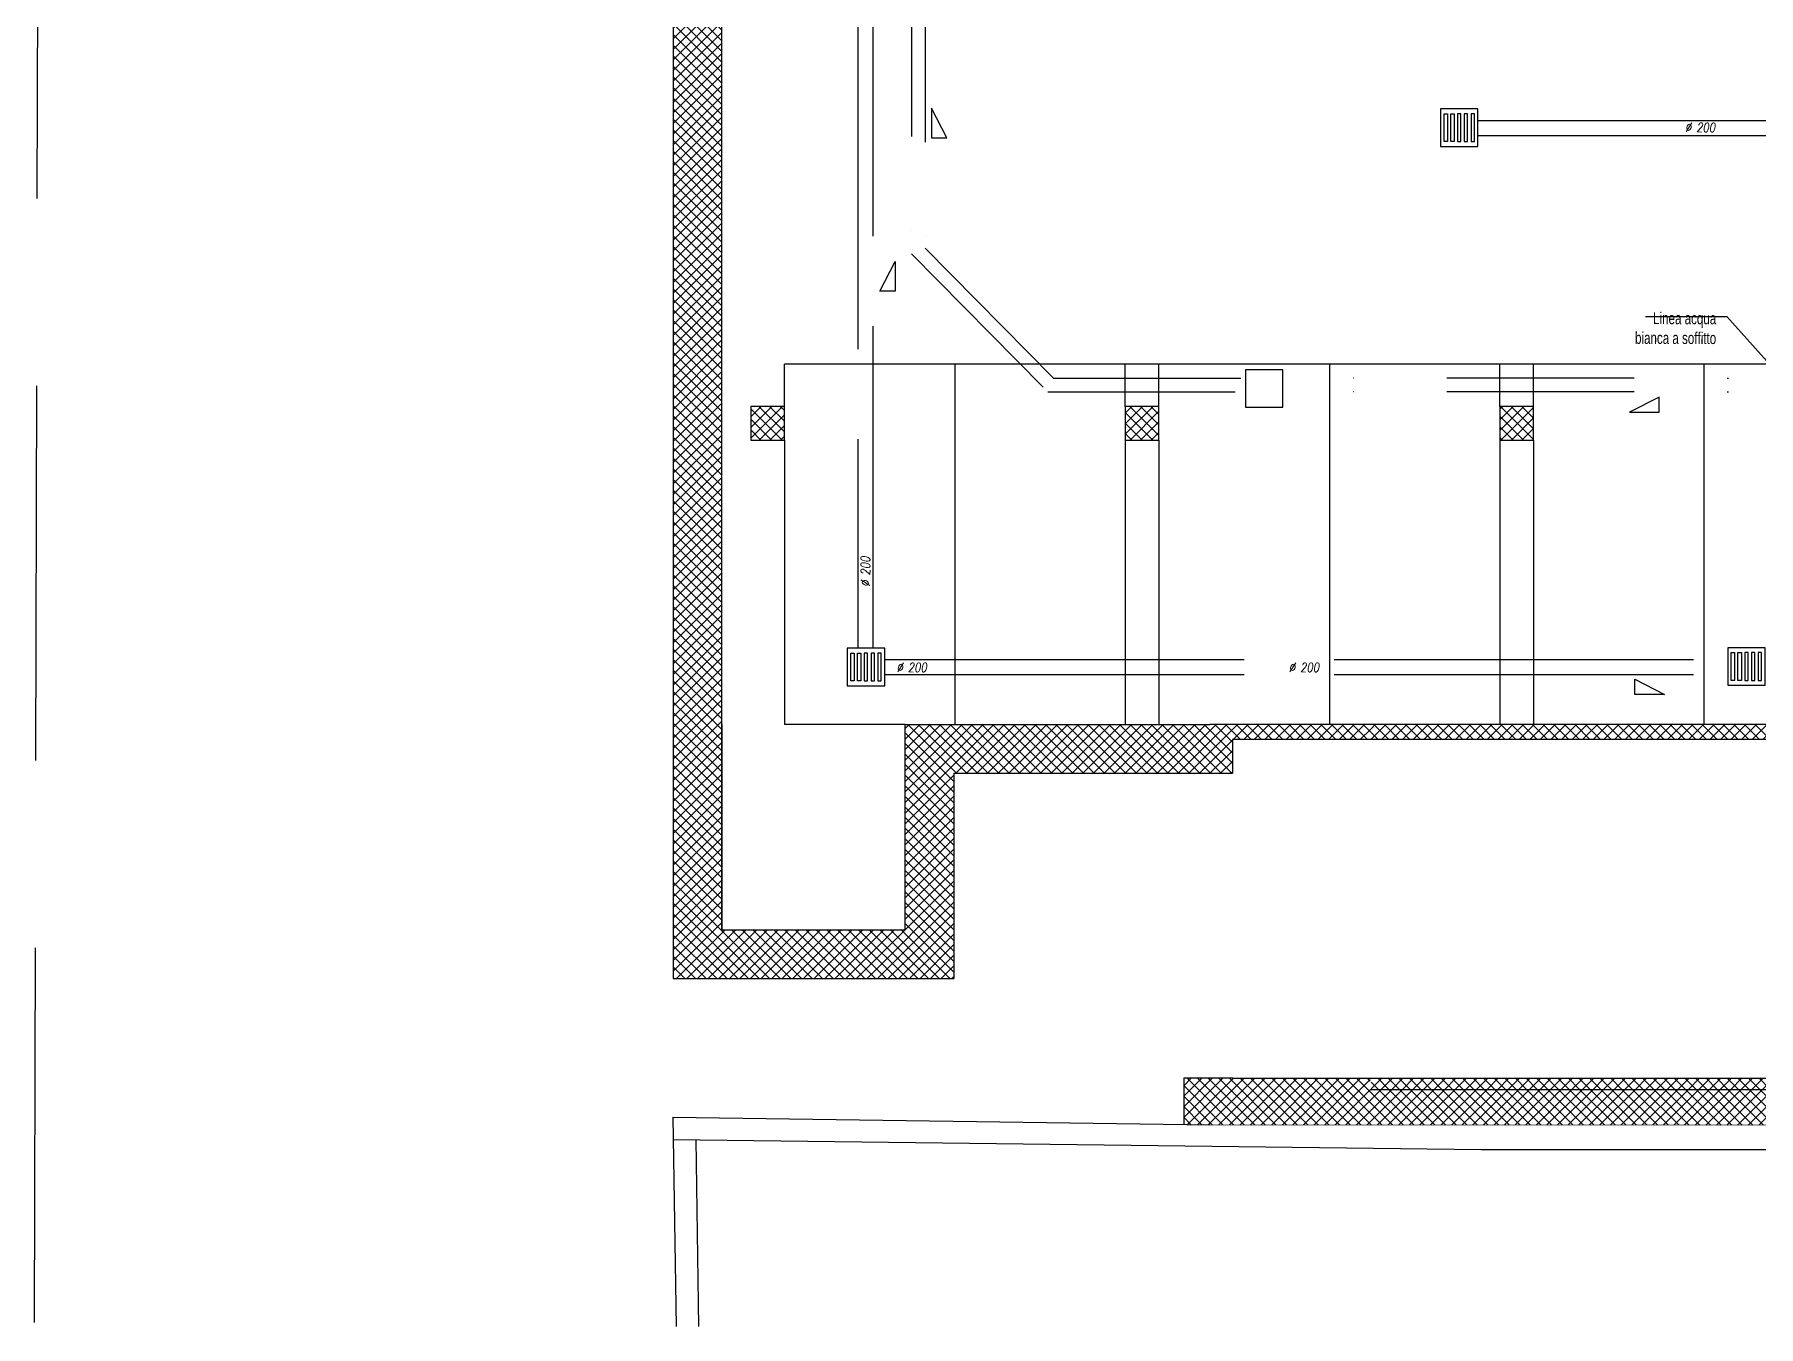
# Model space of a CAD drawing. Header units: millimetres. Extents: x 24747 to 137666, y -34589 to 43444.
# Drawn here: x 107912 to 110213, y 35857 to 37581 of the extents above; entities that cross this region are included whole.
import ezdxf

# ---------------------------------------------------------------- set-up
doc = ezdxf.new("R2010")
doc.units = ezdxf.units.MM
doc.header["$LTSCALE"] = 10
for name, pattern in [('ACAD_ISO02W100', [15, 12, -3]), ('DASHDOT2', [0.5, 0.25, -0.125, 0, -0.125]), ('HIDDEN', [0.375, 0.25, -0.125])]:
    doc.linetypes.add(name, pattern=pattern)
doc.layers.add('EPC RETINI PIANO INTERRATO DEFINITIVO', color=4, linetype='Continuous', lineweight=0)
for name, color, linetype in [('linea acqua bianca', 150, 'Continuous'), ('X_LINEE SCARICO', 1, 'Continuous'), ('X_MURI', 3, 'Continuous'), ('X_Parcheggi', 5, 'Continuous'), ('X_rilievo', 8, 'Continuous')]:
    doc.layers.add(name, color=color, linetype=linetype)
doc.styles.add('QUOTE', font='simplex.shx', dxfattribs={"width": 0.7})
doc.styles.add('testo indicazioni', font='romans.shx', dxfattribs={"width": 0.8, "oblique": 10, "height": 17.5})
pattern_1 = [(45, (115279.709, -15009.218), (-7.0710678, 7.0710678), []), (135, (115279.709, -15009.218), (-7.0710678, -7.0710678), [])]

msp = doc.modelspace()

# ---------------------------------------------------------------- hatches: boundary and pattern name
at = {"layer": 'EPC RETINI PIANO INTERRATO DEFINITIVO'}
h = msp.add_hatch(dxfattribs=at)
h.set_pattern_fill('_USER', color=256, scale=10, angle=45, style=0, double=1, pattern_type=0)
h.set_pattern_definition(pattern_1)
h.paths.add_polyline_path([(109561.02923, 36638.71022), (109561.02923, 36661.19847), (109539.31331, 36661.19847), (109539.31331, 36638.71022)], flags=25)
h.paths.add_polyline_path([(109445.92735, 36595.03996), (109510.92735, 36595.03996), (109510.92735, 36640.04076), (109695.58096, 36640.04567), (109695.58096, 36660.04567), (109480.92732, 36660.03996), (109074.27354, 36660.04005), (109074.27354, 36386.06804), (108829.40941, 36386.06804), (108829.40941, 36660.0401), (108829.43, 37652.30856), (108794.40941, 37652.30856), (108794.40941, 37620.805), (108764.40941, 37620.805), (108764.40941, 36321.06804), (109139.27354, 36321.06804), (109139.27354, 36595.04004)])
h.paths.add_polyline_path([(109510.92735, 36188.04076), (109445.92735, 36188.04076), (109445.92735, 36126.53039), (109480.92742, 36126.034), (110942.49186, 36125.08521), (110942.49186, 36173.07889), (109694.69998, 36173.04565), (109694.69998, 36188.04565)])
at = {"layer": 'EPC RETINI PIANO INTERRATO DEFINITIVO', "ltscale": 0.01}
h = msp.add_hatch(dxfattribs=at)
h.set_pattern_fill('_USER', color=256, scale=10, angle=45, style=0, double=1, pattern_type=0)
h.set_pattern_definition(pattern_1)
h.paths.add_polyline_path([(113258.35326, 37173.27657), (113228.38312, 37173.27657), (113228.38258, 37084.58911), (113258.35151, 37079.95116)])
h.paths.add_polyline_path([(113232.01525, 37083.74213), (113254.50349, 37083.74213), (113254.50349, 37105.45804), (113232.01525, 37105.45804)], flags=25)
h.paths.add_polyline_path([(113104.31946, 36483.67466), (113138.3408, 36461.16137), (113150.32479, 36479.27117), (113116.30345, 36501.78447)], flags=9)
h.paths.add_polyline_path([(113337.54915, 36494.16283), (113337.54915, 36525.3952), (113315.83323, 36525.3952), (113315.83323, 36494.16283)], flags=9)
h.paths.add_polyline_path([(112457.77594, 36971.15287), (112457.77594, 37002.38524), (112436.06002, 37002.38524), (112436.06002, 36971.15287)], flags=9)
h.paths.add_polyline_path([(112379.37728, 36995.83487), (112401.86553, 36995.83487), (112401.86553, 37017.55079), (112379.37728, 37017.55079)], flags=9)
h.paths.add_polyline_path([(112805.09865, 36995.96919), (112836.33102, 36995.96919), (112836.33102, 37017.68511), (112805.09865, 37017.68511)], flags=9)
h.paths.add_polyline_path([(110916.47337, 36954.9667), (110956.44986, 36954.9667), (110956.44986, 36976.68262), (110916.47337, 36976.68262)], flags=9)
h.paths.add_polyline_path([(110498.54596, 37172.71288), (110538.52246, 37172.71288), (110538.52246, 37194.42879), (110498.54596, 37194.42879)], flags=9)
h.paths.add_polyline_path([(112409.27785, 36910.82642), (112431.7661, 36910.82642), (112431.7661, 36932.54234), (112409.27785, 36932.54234)], flags=9)
h.paths.add_polyline_path([(108688.88644, 36769.18022), (108739.85628, 36769.04759), (108739.97093, 36813.11135), (108689.0011, 36813.24397)], flags=9)
h.paths.add_polyline_path([(109530.04155, 36043.12398), (109789.71813, 36042.44829), (109789.81696, 36080.43116), (109530.14038, 36081.10685)], flags=9)
h.paths.add_polyline_path([(112200.37282, 36511.5688), (112295.75999, 36511.3206), (112295.93957, 36580.33769), (112200.55241, 36580.58589)], flags=9)
h.paths.add_polyline_path([(109331.68959, 36466.50755), (109382.65942, 36466.37493), (109382.77408, 36510.43868), (109331.80424, 36510.5713)], flags=9)
h.paths.add_polyline_path([(109308.89113, 36525.47612), (109389.256, 36525.267), (109389.45463, 36601.60341), (109309.08976, 36601.81252)], flags=9)
h.paths.add_polyline_path([(112046.76158, 36747.48856), (112094.86944, 36761.08268), (112093.0002, 36779.55231), (112044.89234, 36765.95819)], flags=9)
h.paths.add_polyline_path([(109077.3123, 37195.94307), (109107.86392, 37195.86358), (109107.95145, 37229.5), (109077.39982, 37229.57949)], flags=9)
h.paths.add_polyline_path([(109222.24276, 36716.53919), (109265.56866, 36716.53919), (109265.56866, 36740.77313), (109222.24276, 36740.77313)], flags=9)
h.paths.add_polyline_path([(110501.27758, 36721.60621), (110544.60347, 36721.60621), (110544.60347, 36745.84015), (110501.27758, 36745.84015)], flags=9)
h.paths.add_polyline_path([(112735.25715, 36374.99823), (112901.73929, 36374.56503), (112901.91888, 36443.58212), (112735.43674, 36444.01531)], flags=9)
h.paths.add_polyline_path([(112656.13534, 37076.83985), (112779.58909, 37076.51862), (112779.76867, 37145.53571), (112656.31492, 37145.85694)], flags=9)
h.paths.add_polyline_path([(110941.72049, 37313.66768), (110986.13008, 37313.63339), (110986.14504, 37333.00724), (110941.73545, 37333.04153)], flags=9)
h.paths.add_polyline_path([(110241.17974, 36909.26725), (110271.73136, 36909.34675), (110271.64384, 36942.98317), (110241.09221, 36942.90367)], flags=9)
h.paths.add_polyline_path([(112444.08504, 36563.95501), (112615.14373, 36563.50991), (112615.3225, 36632.21267), (112444.2638, 36632.65777)], flags=9)
h.paths.add_polyline_path([(111909.49114, 36386.11775), (111952.81703, 36386.11775), (111952.81703, 36410.35169), (111909.49114, 36410.35169)], flags=9)
h.paths.add_polyline_path([(111532.12842, 37168.4621), (111553.51455, 37168.51774), (111553.45329, 37192.06324), (111532.06715, 37192.00759)], flags=9)
h.paths.add_polyline_path([(109981.72886, 37195.94307), (110012.28048, 37195.86358), (110012.36801, 37229.5), (109981.81638, 37229.57949)], flags=9)
h.paths.add_polyline_path([(112084.18046, 36219.87828), (112262.34161, 36219.4147), (112262.52057, 36288.1929), (112084.35943, 36288.65648)], flags=9)
h.paths.add_polyline_path([(110221.31335, 36695.40277), (110272.28319, 36695.27014), (110272.39784, 36739.33389), (110221.42801, 36739.46652)], flags=9)
h.paths.add_polyline_path([(110721.32693, 36695.40277), (110772.29677, 36695.27014), (110772.41143, 36739.33389), (110721.44159, 36739.46652)], flags=9)
h.paths.add_polyline_path([(111202.99166, 36762.37038), (111336.96267, 36762.02179), (111337.14164, 36830.79999), (111203.17062, 36831.14859)], flags=9)
h.paths.add_polyline_path([(111709.12671, 36755.92481), (111843.09773, 36755.57622), (111843.27669, 36824.35442), (111709.30568, 36824.70301)], flags=9)
h.paths.add_polyline_path([(108688.88644, 37013.78619), (108739.85628, 37013.65357), (108739.97093, 37057.71732), (108689.0011, 37057.84994)], flags=9)
h.paths.add_polyline_path([(110965.45518, 35971.10797), (111015.71934, 35970.97718), (111015.92041, 36048.25352), (110965.65626, 36048.38431)], flags=9)
h.paths.add_polyline_path([(111383.72425, 36386.26993), (111591.34255, 36385.7297), (111591.44138, 36423.71257), (111383.82308, 36424.2528)], flags=9)
at = {"layer": 'EPC RETINI PIANO INTERRATO DEFINITIVO'}
h = msp.add_hatch(dxfattribs=at)
h.set_pattern_fill('_USER', color=256, scale=10, angle=45, style=0, double=1, pattern_type=0)
h.set_pattern_definition(pattern_1)
h.paths.add_polyline_path([(108867.8945, 37039.80735), (108912.89261, 37039.80735), (108912.89261, 37084.80735), (108867.8945, 37084.80735)])
h.paths.add_polyline_path([(109367.8945, 37039.80735), (109412.89261, 37039.80735), (109412.89261, 37084.80735), (109367.8945, 37084.80735)])
h.paths.add_polyline_path([(109867.8945, 37039.80735), (109912.89261, 37039.80735), (109912.89261, 37084.80735), (109867.8945, 37084.80735)])
h.paths.add_polyline_path([(110367.8945, 37039.80735), (110412.89261, 37039.80735), (110412.89261, 37084.80735), (110367.8945, 37084.80735)])
h.paths.add_polyline_path([(110867.8945, 37039.94347), (110912.89261, 37039.94347), (110912.89261, 37084.94347), (110867.8945, 37084.94347)])
h.paths.add_polyline_path([(111367.8945, 37039.94347), (111412.89261, 37039.94347), (111412.89261, 37084.94347), (111367.8945, 37084.94347)])
h.paths.add_polyline_path([(111867.8945, 37039.94347), (111912.89261, 37039.94347), (111912.89261, 37084.94347), (111867.8945, 37084.94347)])
h.paths.add_polyline_path([(112367.8945, 37039.80735), (112412.89261, 37039.80735), (112412.89261, 37084.80735), (112367.8945, 37084.80735)])
h = msp.add_hatch(dxfattribs=at)
h.set_pattern_fill('_USER', color=256, scale=10, angle=45, style=0, double=1, pattern_type=0)
h.set_pattern_definition(pattern_1)
h.paths.add_polyline_path([(110930.45935, 36660.07857), (109696.13686, 36660.04569), (109696.13686, 36640.04569), (110930.45935, 36640.07857)])
h.paths.add_polyline_path([(110942.49186, 36188.07889), (109696.13686, 36188.04569), (109696.13686, 36173.04569), (110942.49186, 36173.07889)])
h.paths.add_polyline_path([(111685.7992, 36188.09869), (110942.49186, 36188.07889), (110942.49186, 36173.07889), (111685.7992, 36173.09869)])

# ---------------------------------------------------------------- linework, layer by layer
at = {"layer": 'EPC RETINI PIANO INTERRATO DEFINITIVO', "ltscale": 0.01}
msp.add_line((109480.92797, 36126.034, 0), (112410.6572, 36124.13214, 0), dxfattribs=at)
at = {"layer": 'linea acqua bianca', "linetype": 'DASHDOT2', "ltscale": 100}
for p, q in [((109082.64012, 38695.33018), (109082.64012, 37288.53803)), ((109100.64012, 38687.58643), (109100.64012, 37295.92823)), ((109082.64012, 37288.53803), (109264.64979, 37104.24479)), ((109100.64012, 37295.92823), (109272.17145, 37122.24479)), ((109264.64979, 37104.24479, 0), (109528.25334, 37104.24479, 0)), ((109272.17145, 37122.24479), (109528.25334, 37122.24479, 0)), ((111047.62883, 37122.24479, 0), (109578.25334, 37122.24479, 0)), ((111047.62883, 37104.24479, 0), (109578.25334, 37104.24479, 0))]:
    msp.add_line(p, q, dxfattribs=at)
at = {"layer": 'linea acqua bianca', "linetype": 'ACAD_ISO02W100', "ltscale": 4}
for p, q in [((109129.733, 37443.18695), (109109.40042, 37482.8379)), ((109109.40042, 37482.8379), (109109.40042, 37443.18695)), ((109109.40042, 37443.18695), (109129.733, 37443.18695)), ((110080.57607, 37097.25962), (110040.92512, 37076.92704)), ((110080.57607, 37076.92704), (110080.57607, 37097.25962)), ((110040.92512, 37076.92704), (110080.57607, 37076.92704))]:
    msp.add_line(p, q, dxfattribs=at)
at = {"layer": 'linea acqua bianca', "ltscale": 200}
for p, q in [((110062.68876, 37204.68892), (110171.25108, 37204.68892)), ((110171.25108, 37204.68892), (110255.2781, 37110.74886, 0))]:
    msp.add_line(p, q, dxfattribs=at)
at = {"layer": 'linea acqua bianca', "linetype": 'DASHDOT2', "ltscale": 100, "elevation": 0}
msp.add_lwpolyline([(109528.25334, 37083.70393), (109578.25334, 37083.70393), (109578.25334, 37133.70393), (109528.25334, 37133.70393)], close=True, dxfattribs=at)
at = {"layer": 'X_LINEE SCARICO', "linetype": 'ACAD_ISO02W100', "ltscale": 4}
for p, q in [((109030.90599, 38991.98464, 0), (109030.90599, 36762.00986, 0)), ((109010.90599, 38241.16696, 0), (109010.90599, 36762.00986, 0)), ((109838.81156, 37466.17619, 0), (110872.22916, 37466.17619, 0)), ((109838.81156, 37446.17619, 0), (110872.22916, 37446.17619, 0)), ((109040.34267, 37238.5905, 0), (109060.67525, 37278.24144, 0)), ((109060.67525, 37278.24144, 0), (109060.67525, 37238.5905, 0)), ((109060.67525, 37238.5905, 0), (109040.34267, 37238.5905, 0)), ((109046.76359, 36747.00099, 0), (110172.23157, 36747.00099, 0)), ((109046.76359, 36727.00099, 0), (110172.23157, 36727.00099, 0)), ((110048.29798, 36700.43938), (110048.29798, 36720.77196)), ((110048.29798, 36720.77196), (110087.94893, 36700.43938)), ((110087.94893, 36700.43938), (110048.29798, 36700.43938))]:
    msp.add_line(p, q, dxfattribs=at)
at = {"layer": 'X_LINEE SCARICO', "linetype": 'ACAD_ISO02W100', "ltscale": 4, "elevation": 0}
for points in [[(109788.81156, 37431.74948), (109838.81156, 37431.74948), (109838.81156, 37481.74948), (109788.81156, 37481.74948)], [(109798.06156, 37438.24948), (109793.56156, 37438.24948), (109793.56156, 37475.24948), (109798.06156, 37475.24948)], [(109807.06156, 37438.24948), (109802.56156, 37438.24948), (109802.56156, 37475.24948), (109807.06156, 37475.24948)], [(109811.56156, 37438.24948), (109816.06156, 37438.24948), (109816.06156, 37475.24948), (109811.56156, 37475.24948)], [(109820.56156, 37438.24948), (109825.06156, 37438.24948), (109825.06156, 37475.24948), (109820.56156, 37475.24948)], [(109829.56156, 37438.24948), (109834.06156, 37438.24948), (109834.06156, 37475.24948), (109829.56156, 37475.24948)], [(108996.76359, 36712.00099), (109046.76359, 36712.00099), (109046.76359, 36762.00099), (108996.76359, 36762.00099)], [(110172.23157, 36712.57427), (110222.23157, 36712.57427), (110222.23157, 36762.57427), (110172.23157, 36762.57427)], [(109006.01359, 36718.50099), (109001.51359, 36718.50099), (109001.51359, 36755.50099), (109006.01359, 36755.50099)], [(109015.01359, 36718.50099), (109010.51359, 36718.50099), (109010.51359, 36755.50099), (109015.01359, 36755.50099)], [(109019.51359, 36718.50099), (109024.01359, 36718.50099), (109024.01359, 36755.50099), (109019.51359, 36755.50099)], [(109028.51359, 36718.50099), (109033.01359, 36718.50099), (109033.01359, 36755.50099), (109028.51359, 36755.50099)], [(109037.51359, 36718.50099), (109042.01359, 36718.50099), (109042.01359, 36755.50099), (109037.51359, 36755.50099)], [(110181.48157, 36719.07427), (110176.98157, 36719.07427), (110176.98157, 36756.07427), (110181.48157, 36756.07427)], [(110190.48157, 36719.07427), (110185.98157, 36719.07427), (110185.98157, 36756.07427), (110190.48157, 36756.07427)], [(110194.98157, 36719.07427), (110199.48157, 36719.07427), (110199.48157, 36756.07427), (110194.98157, 36756.07427)], [(110203.98157, 36719.07427), (110208.48157, 36719.07427), (110208.48157, 36756.07427), (110203.98157, 36756.07427)], [(110212.98157, 36719.07427), (110217.48157, 36719.07427), (110217.48157, 36756.07427), (110212.98157, 36756.07427)]]:
    msp.add_lwpolyline(points, close=True, dxfattribs=at)
at = {"layer": 'X_MURI'}
for p, q in [((108764.40941, 38040.30492, 0), (108764.40941, 36321.06804, 0)), ((108829.41204, 36386.06804, 0), (108829.43805, 38040.30492, 0)), ((108829.40941, 36660.0401, 0), (108829.40941, 36386.06804, 0)), ((109074.27354, 36386.06804, 0), (109074.27354, 36660.04005, 0)), ((109074.27354, 36660.04005), (109480.92732, 36660.03996, 0)), ((110930.45935, 36660.07857, 0), (109480.92732, 36660.03996, 0)), ((110930.45935, 36640.07857, 0), (109510.92735, 36640.04076, 0)), ((109510.92735, 36640.04076, 0), (109510.92735, 36595.03996, 0)), ((108764.40941, 36595.04011, 0), (108764.40941, 36321.06804, 0)), ((109139.27354, 36595.04004), (109445.92735, 36595.03996, 0)), ((109139.27354, 36595.04004), (109139.27354, 36321.06804, 0)), ((109445.92735, 36595.03996, 0), (109510.92735, 36595.03996, 0)), ((108829.41204, 36386.06804, 0), (109074.26256, 36386.06804, 0)), ((108764.40941, 36321.06804, 0), (109139.27354, 36321.06804, 0)), ((109445.92735, 36188.04076, 0), (109445.92735, 36126.53039, 0)), ((109510.92735, 36188.04076, 0), (109445.92735, 36188.04076, 0)), ((109510.92735, 36188.04076, 0), (112724.56399, 36188.12636, 0)), ((109694.69998, 36173.04565, 0), (112766.27184, 36173.12747, 0))]:
    msp.add_line(p, q, dxfattribs=at)
at = {"layer": 'X_MURI', "elevation": 0}
for points in [[(108867.8945, 37039.80735), (108912.89261, 37039.80735), (108912.89261, 37084.80735), (108867.8945, 37084.80735)], [(109367.8945, 37039.80735), (109412.89261, 37039.80735), (109412.89261, 37084.80735), (109367.8945, 37084.80735)], [(109867.8945, 37039.80735), (109912.89261, 37039.80735), (109912.89261, 37084.80735), (109867.8945, 37084.80735)]]:
    msp.add_lwpolyline(points, close=True, dxfattribs=at)
at = {"layer": 'X_Parcheggi', "ltscale": 4}
for p, q in [((112367.8945, 37141.27393, 0), (108912.89261, 37141.27393, 0)), ((108912.89261, 37084.80735, 0), (108912.89261, 37141.27393, 0)), ((109140.39356, 37141.27393, 0), (109140.39356, 36660.04011, 0)), ((109367.8945, 37084.80735, 0), (109367.8945, 37141.27393, 0)), ((109412.89261, 37084.80735, 0), (109412.89261, 37141.27393, 0)), ((109640.39356, 37141.27393, 0), (109640.39356, 36660.0442, 0)), ((109867.8945, 37084.80735, 0), (109867.8945, 37141.27393, 0)), ((109912.89261, 37084.80735, 0), (109912.89261, 37141.27393, 0)), ((110140.39356, 37141.27393, 0), (110140.39356, 36660.05752, 0)), ((108912.89261, 37039.80735, 0), (108912.89261, 36660.04005, 0)), ((109367.8945, 37039.80735, 0), (109367.88502, 36660.03997, 0)), ((109412.89261, 37039.80735, 0), (109412.88313, 36660.03997, 0)), ((109867.8945, 37039.80735, 0), (109867.88502, 36660.05026, 0)), ((109912.89261, 37039.80735, 0), (109912.88313, 36660.05146, 0)), ((109074.27354, 36660.04005), (108912.89261, 36660.04005))]:
    msp.add_line(p, q, dxfattribs=at)
at = {"layer": 'X_rilievo', "linetype": 'HIDDEN', "ltscale": 200}
msp.add_line((107911.64564, 35862.17435, 0), (107930.37459, 43443.13927, 0), dxfattribs=at)
at = {"layer": 'X_rilievo', "ltscale": 30}
msp.add_line((108763.99503, 36136.20203, 0), (108768.34339, 35856.65446, 0), dxfattribs=at)
at = {"layer": 'X_rilievo'}
for p, q in [((108763.99503, 36136.20203, 0), (109480.92797, 36126.03399, 0)), ((108764.46181, 36106.19393, 0), (109843.10459, 36092.81023, 0)), ((108764.46181, 36106.19393, 0), (109843.10459, 36092.81023, 0)), ((108794.47123, 36105.82158, 0), (108798.34702, 35856.65446, 0)), ((109843.48957, 36092.80793, 0), (112839.57552, 36094.0834, 0))]:
    msp.add_line(p, q, dxfattribs=at)

# ---------------------------------------------------------------- texts
at = {"layer": 'linea acqua bianca', "linetype": 'ACAD_ISO02W100', "ltscale": 4, "insert": (110156.84091, 37167.758), "char_height": 1.45152, "width": 113.508361, "attachment_point": 9, "rotation": 359.85091473, "style": 'QUOTE'}
msp.add_mtext('\\pxi-3,l8.9229,t8.9229;{\\fArial|b0|i0|c0|p34;\\H10.9x;Linea acqua\\Pbianca a soffitto}', dxfattribs=at)
at = {"layer": 'X_LINEE SCARICO', "char_height": 12.25, "width": 163.1593674, "attachment_point": 9, "style": 'testo indicazioni'}
for s, insert, rotation in [('{\\Fromans|c238;%%C 200}', (110155.52674, 37450.9815), 359.85091473), ('{\\Fromans|c238;%%C }200', (109027.18718, 36884.35233, 0), 89.85091473), ('{\\Fromans|c238;%%C }200', (109102.95012, 36730.21645), 359.85091473), ('{\\Fromans|c238;%%C }200', (109626.71742, 36730.21645), 359.85091473)]:
    msp.add_mtext(s, dxfattribs=dict(at, insert=insert, rotation=rotation))

doc.saveas('drawing.dxf')
